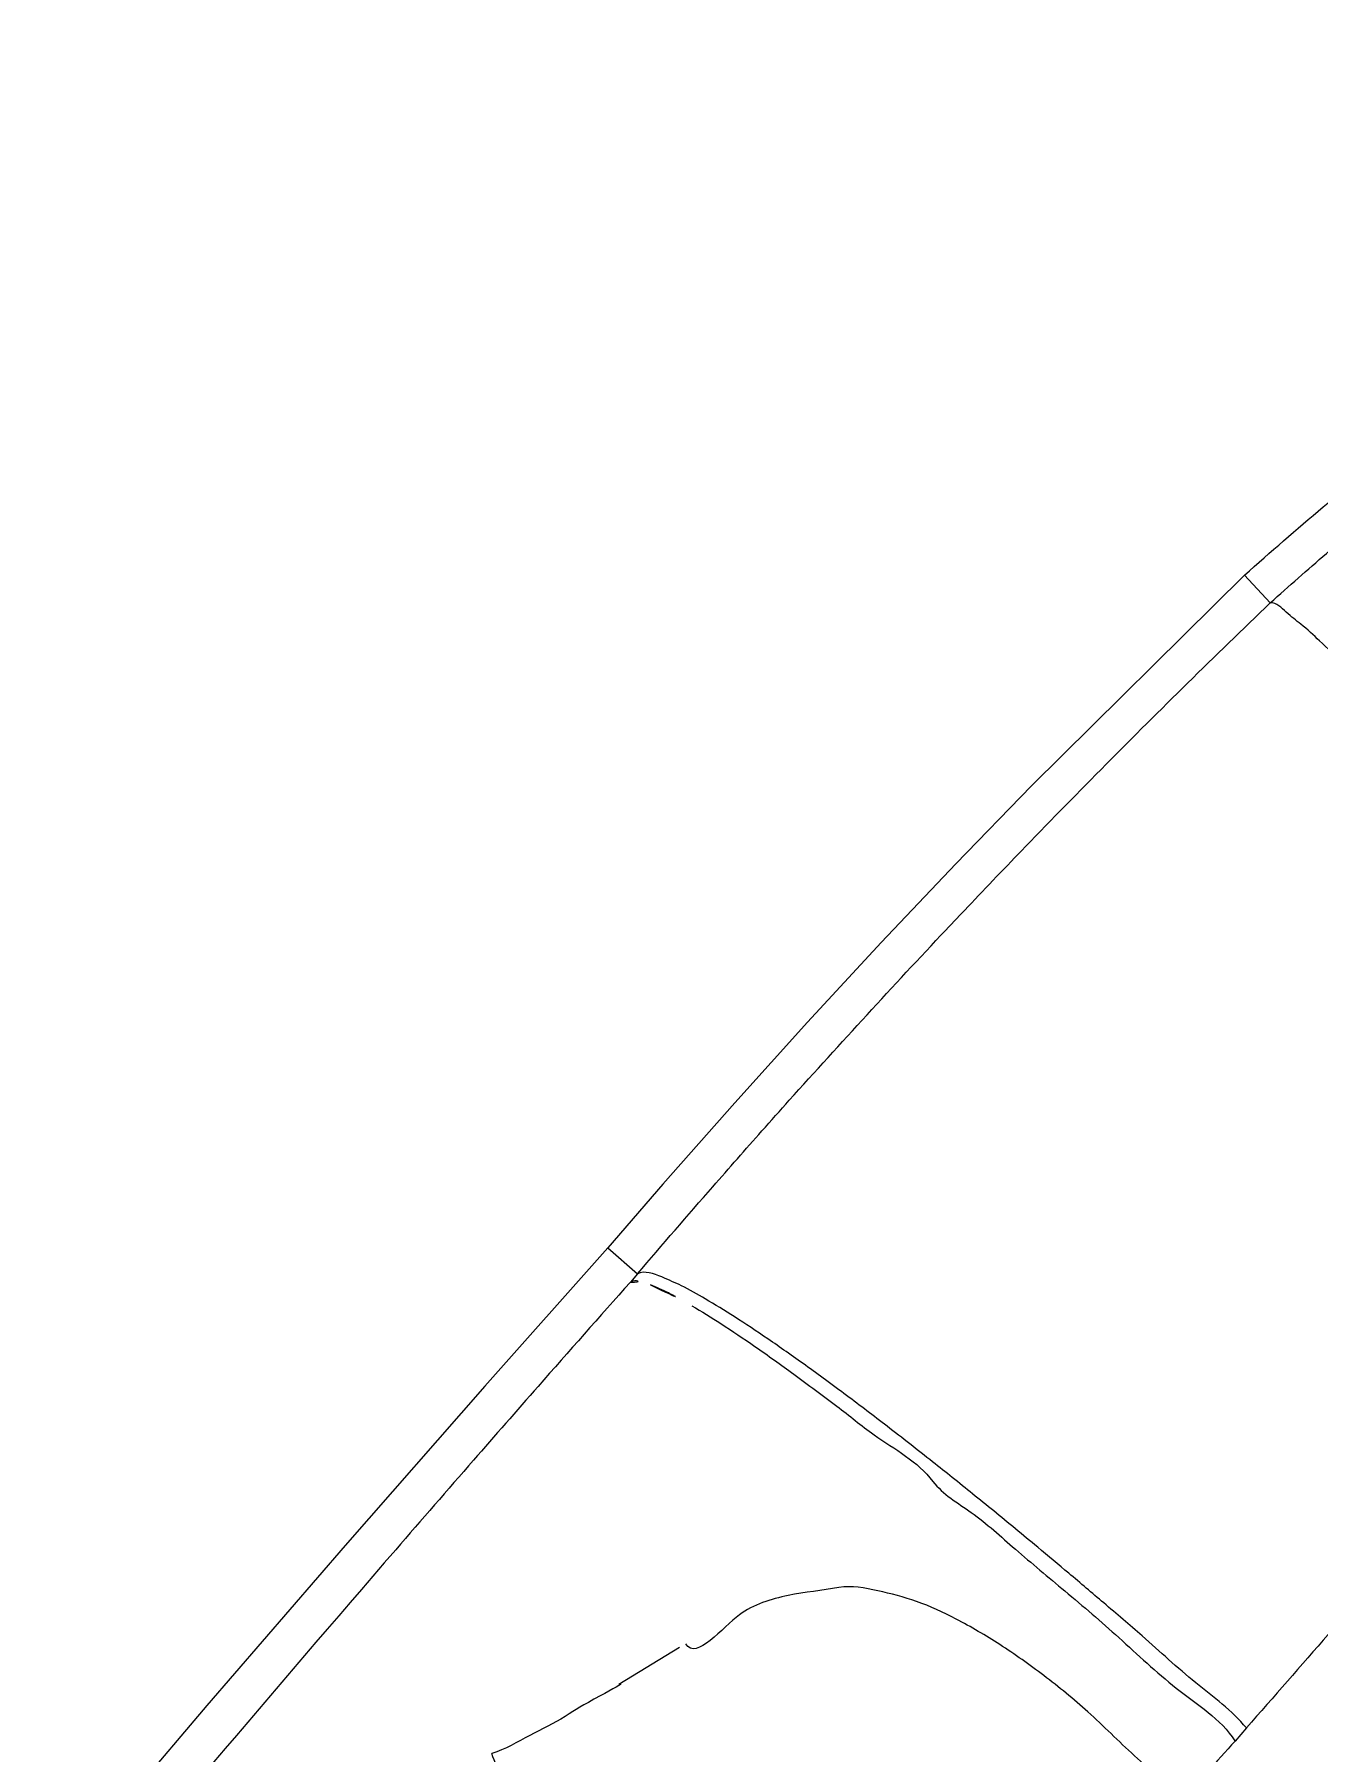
# Model space of a CAD drawing. Header units: millimetres. Extents: x 1145859089 to 1147511753, y -1047484727 to -1047247487.
# Drawn here: x 1146993857.79 to 1146993892.45, y -1047433093.93 to -1047433047.56 of the extents above; entities that cross this region are included whole.
import ezdxf
from ezdxf.xclip import XClip

# ---------------------------------------------------------------- set-up
doc = ezdxf.new("R2010")
doc.units = ezdxf.units.MM
doc.header["$LTSCALE"] = 100
doc.header["$MEASUREMENT"] = 0
doc.header["$XCLIPFRAME"] = 2
doc.layers.get('0').update_dxf_attribs({"linetype": 'CONTINUOUS'})
doc.layers.add('XREF', color=135, linetype='CONTINUOUS')
doc.layers.add('단지배치도$0$W240910', color=135, linetype='CONTINUOUS')

# ---------------------------------------------------------------- blocks, each defined once
blk = doc.blocks.new('단지배치도$0$zw$9902')
at = {"layer": '단지배치도$0$W240910', "linetype": 'ByBlock', "ltscale": 20}
for p, q in [((64151.199, -61692.839), (64145.449, -61698.522)), ((64151.89, -61693.585), (64151.199, -61692.839)), ((64145.449, -61698.522), (64143.412, -61700.624)), ((64143.412, -61700.624), (64141.399, -61702.75)), ((64141.399, -61702.75), (64139.41, -61704.9)), ((64139.41, -61704.9), (64137.447, -61707.071)), ((64137.447, -61707.071), (64135.509, -61709.266)), ((64135.509, -61709.266), (64134.023, -61710.983)), ((64134.023, -61710.983), (64130.705, -61714.718)), ((64134.023, -61710.983), (64134.028, -61710.98)), ((64134.027, -61710.979), (64134.825, -61711.687)), ((64134.825, -61711.687), (64134.632, -61711.906)), ((64130.705, -61714.718), (64126.941, -61719.011)), ((64126.941, -61719.011), (64123.209, -61723.331)), ((64135.954, -61721.768), (64134.324, -61722.761)), ((64123.209, -61723.331), (64119.508, -61727.679)), ((64151.246, -61723.935), (64150.941, -61724.288))]:
    blk.add_line(p, q, dxfattribs=at)
for centre, radius, start, end in [((64685.2, -62200.829), 736.323, 138.393865, 138.686167), ((64684.543, -62200.25), 735.447, 138.686186, 138.892653), ((64684.405, -62200.129), 735.263, 138.892736, 139.141642), ((64681.664, -62197.769), 731.647, 139.140958, 140.321625)]:
    blk.add_arc(centre, radius, start, end, dxfattribs=at)
for points, start_tangent, end_tangent in [([(64151.199, -61692.839), (64155.485, -61689.227), (64159.985, -61685.887), (64164.683, -61682.832), (64169.562, -61680.073), (64173.226, -61678.252)], (0.743878, 0.668316), (0.905375, 0.424612)), ([(64151.89, -61693.585), (64152.643, -61692.916), (64153.404, -61692.255), (64154.943, -61690.962)], (0.743773, 0.668432), (0.772729, 0.634737)), ([(64143.141, -61702.412), (64143.734, -61701.784), (64145.288, -61700.162), (64147.462, -61697.941), (64151.89, -61693.585)], (0.685729, 0.727857), (0.72158, 0.692331)), ([(64153.221, -61694.609), (64152.717, -61694.164), (64152.323, -61693.841), (64151.89, -61693.585)], (-0.731312, 0.682043), (-0.999212, -0.039683)), ([(64166.261, -61708.059), (64164.882, -61706.564), (64163.544, -61705.126), (64162.281, -61703.781), (64161.401, -61702.849), (64160.475, -61701.877), (64159.546, -61700.908), (64158.654, -61699.984), (64157.533, -61698.835), (64156.5, -61697.788), (64155.52, -61696.811), (64154.639, -61695.946), (64153.869, -61695.21), (64153.221, -61694.609)], (-0.713463, 0.700693), (-0.731312, 0.682043)), ([(64134.825, -61711.687), (64136.856, -61709.334), (64138.182, -61707.829), (64138.919, -61707.004), (64143.141, -61702.412)], (0.648657, 0.761081), (0.68628, 0.727337)), ([(64166.261, -61708.059), (64161.068, -61713.181), (64155.677, -61718.898), (64151.246, -61723.935)], (-0.728788, -0.68474), (-0.660132, -0.75115)), ([(64134.632, -61711.906), (64135.175, -61711.984)], (0.891263, 0.453487), (0.931712, -0.363198)), ([(64151.246, -61723.935), (64149.879, -61722.715), (64148.435, -61721.453), (64147.398, -61720.561), (64146.456, -61719.762), (64145.619, -61719.061), (64145.018, -61718.563), (64144.432, -61718.082), (64143.863, -61717.621), (64143.314, -61717.179), (64142.785, -61716.757), (64141.555, -61715.796), (64140.464, -61714.967), (64139.898, -61714.548), (64139.354, -61714.152), (64138.834, -61713.783), (64138.339, -61713.44), (64137.435, -61712.839), (64136.653, -61712.36), (64136.01, -61712.008), (64135.478, -61711.77), (64134.825, -61711.687)], (-0.632284, 0.774737), (-0.883704, -0.468047)), ([(64135.175, -61711.984), (64135.66, -61712.2), (64136.294, -61712.545)], (0.93664, -0.350293), (0.86476, -0.502185)), ([(64136.294, -61712.545), (64137.073, -61713.027), (64137.991, -61713.644)], (0.862554, -0.505965), (0.822198, -0.569201)), ([(64137.991, -61713.644), (64139.039, -61714.389), (64140.201, -61715.254)], (0.822198, -0.569201), (0.79692, -0.604085)), ([(64140.201, -61715.254), (64141.204, -61716.024), (64142.792, -61717.283)], (0.79692, -0.604085), (0.606927, -0.794758)), ([(64142.792, -61717.283), (64143.825, -61718.123), (64145.015, -61719.11), (64146.351, -61720.24), (64147.809, -61721.498), (64149.354, -61722.858), (64150.938, -61724.285)], (0.606927, -0.794758), (0.543343, -0.839511)), ([(64140.256, -61720.148), (64138.889, -61720.361), (64137.571, -61720.883)], (-0.984105, -0.177586), (-0.805128, -0.593102)), ([(64149.437, -61725.979), (64148.224, -61724.682), (64146.969, -61723.498), (64145.781, -61722.521), (64144.594, -61721.685), (64143.418, -61720.999), (64142.353, -61720.523), (64141.303, -61720.233), (64140.256, -61720.148)], (-0.505982, 0.862544), (-0.984105, -0.177586)), ([(64137.571, -61720.883), (64136.127, -61721.666)], (-0.805128, -0.593102), (-0.507999, 0.861357)), ([(64134.324, -61722.761), (64133.834, -61723.06), (64132.874, -61723.622)], (0.944057, 0.329783), (-0.843655, -0.536886)), ([(64132.874, -61723.622), (64131.919, -61724.138), (64130.893, -61724.627)], (-0.843655, -0.536886), (-0.951921, -0.306343)), ([(64150.941, -61724.288), (64150.188, -61725.133), (64149.437, -61725.979)], (-0.675928, -0.736968), (-0.66566, -0.746255)), ([(64131.503, -61726.056), (64131.161, -61725.304), (64130.893, -61724.627)], (-0.525182, 0.85099), (-0.340519, 0.940238))]:
    blk.add_spline(points, degree=3, dxfattribs=dict(at, start_tangent=start_tangent, end_tangent=end_tangent))
blk = doc.blocks.new('단지배치도')
blk.add_blockref('단지배치도$0$zw$9902', (141034.193, 142437.157))

msp = doc.modelspace()

# ---------------------------------------------------------------- block references
at = {"layer": 'XREF'}
ref = msp.add_blockref('단지배치도', (1146788705.034274, -1047513806.462535), dxfattribs=at)
XClip(ref).set_block_clipping_path([(72982.4064819524, 34919.7593965302), (360382.4067475507, 255319.7593436702)])

doc.saveas('drawing.dxf')
